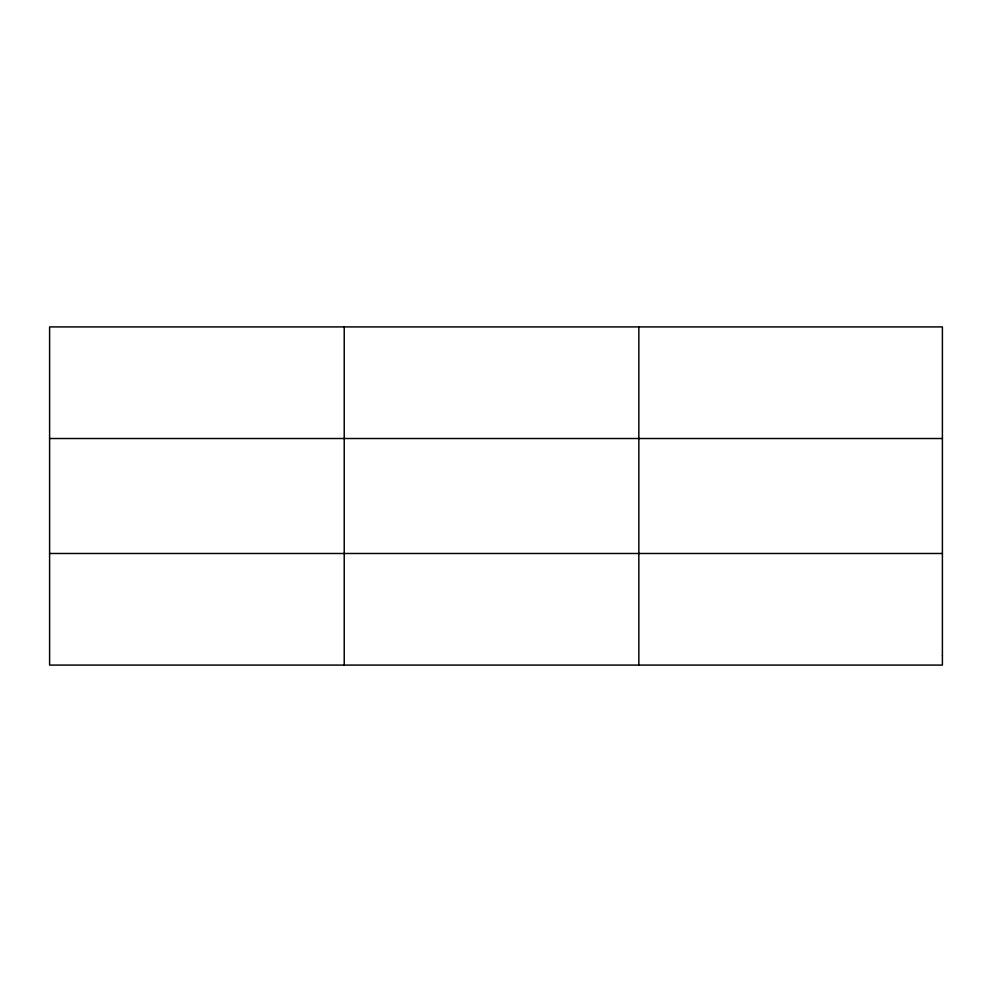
<?xml version="1.0" encoding="UTF-8"?>
<svg xmlns="http://www.w3.org/2000/svg" width="992" height="992" viewBox="0 0 992 992"><rect width="100%" height="100%" fill="white"/><g stroke="black" fill="none" stroke-linecap="round" stroke-linejoin="round"><path stroke-width="1.49" d="M344.224 665.086L344.224 326.914M638.848 665.086L638.848 326.914M49.6 438.514L942.4 438.514M49.6 553.486L942.4 553.486M942.4 655.786L942.4 665.086L49.6 665.086L49.6 326.914L942.4 326.914L942.4 655.786"/></g></svg>
